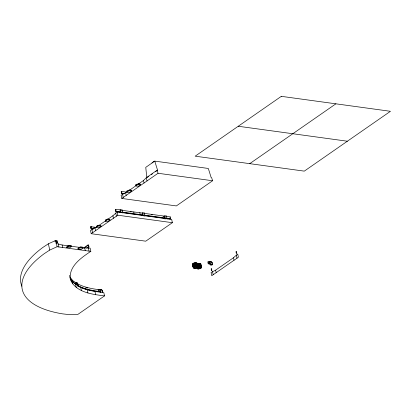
<?xml version="1.0" encoding="UTF-8"?>
<svg xmlns="http://www.w3.org/2000/svg" width="411" height="411" viewBox="0 0 411 411"><rect width="100%" height="100%" fill="white"/><g stroke="black" fill="none" stroke-linecap="round" stroke-linejoin="round"><path stroke-width="0.62" d="M151.972 162.967L153.724 161.441L154.885 161.6M138.466 183.994L143.501 180.496L146.316 177.701L157.1 170.211L157.598 170.277L154.742 161.112L145.766 167.349L146.809 177.768L146.316 177.701L147.015 180.938M107.651 219.402L112.897 215.754L117.135 211.968L171.675 219.448L172.379 222.69L145.741 241.185L91.201 233.705L90.497 230.468L96.631 227.052M233.469 257.764L237.707 253.977L238.406 257.219L211.773 275.714L211.069 272.478L215.626 270.155L233.469 257.764L234.008 260.271M126.66 192.127L121.548 191.423L121.178 191.685L121.569 193.489L124.019 193.822M121.569 193.489L121.939 193.227L124.476 193.576M126.994 191.043L129.383 189.974L131.51 190.267L131.648 190.91L129.408 192.466L127.282 192.173L126.994 191.043L127.282 192.173M135.913 184.847L138.302 183.779L140.428 184.071L140.567 184.714L138.327 186.27L136.2 185.978L135.913 184.847L136.2 185.978M127.03 191.937L121.101 195.21L121.8 198.446L176.345 205.926L212.595 180.753L211.639 177.691L211.172 177.624L208.315 168.464L154.742 161.112M147.323 177.408L148.864 176.34M151.433 174.557L152.46 173.843M155.543 171.706L156.57 170.991M55.973 243.548L57.53 242.469L57.139 240.666L55.747 241.242L56.004 242.444M127.133 191.685L129.522 190.617L131.648 190.91M136.051 185.495L138.44 184.421L140.567 184.714M129.773 190.031L136.18 185.582M56.137 243.045L57.53 242.469M121.8 198.446L158.055 173.272L212.595 180.753M92.804 228.999L90.965 228.742L90.574 226.939L90.949 226.682L98.804 227.725L101.044 226.168L100.906 225.526L98.779 225.233L97.51 225.526L96.39 226.302L96.677 227.432L96.39 226.302M122.766 212.97L122.113 209.949L115.753 209.456L115.383 209.713L115.774 211.516L120.844 212.215M90.965 228.742L91.34 228.485L93.872 228.835M115.774 211.516L116.143 211.259L120.428 211.845L120.038 210.042M68.308 245.655L66.628 246.826L66.767 247.468L69.608 247.859L71.283 246.687L70.995 245.562L69.577 245.367L68.308 245.655L68.447 246.302L66.767 247.468M105.314 220.106L107.697 219.037L109.829 219.33L109.968 219.972L107.728 221.529L105.601 221.236L105.314 220.106L105.601 221.236M96.528 226.944L98.917 225.875L101.044 226.168M105.452 220.748L107.841 219.68L109.968 219.972M98.727 225.598L106.074 220.491M122.113 209.949L121.661 210.268L142.263 213.093L142.715 212.775L144.338 212.996L144.991 216.016L143.372 215.796L142.715 212.775M91.201 233.705L117.839 215.21L172.379 222.69M79.611 247.206L77.931 248.372L78.069 249.015L80.905 249.405L82.585 248.239L82.298 247.109L80.88 246.913L79.611 247.206L79.749 247.848L78.069 249.015M87.322 247.9L88.94 246.775L88.55 244.971L88.093 244.91L85.139 246.96A78.861 30.686 -12.2 0 0 83.484 248.08M86.505 246.395L87.358 245.804M86.516 248.08L88.483 246.713L88.94 246.775L88.175 247.309M144.338 212.996L143.881 213.314L164.385 216.124L164.837 215.811L166.455 216.032L167.107 219.053M166.455 216.032L166.003 216.345L170.293 216.936L170.683 218.739L170.313 218.996L166.506 218.472M169.923 217.193L170.293 216.936M249.729 163.655L335.885 103.824M102.37 292.683L101.717 289.668L100.094 289.447L99.642 289.76L100.032 291.563L98.722 291.384A78.419 30.512 -12.2 0 1 78.172 285.722M77.602 285.948A78.861 30.686 -12.2 0 0 98.347 291.64L98.722 291.384L98.332 289.58A78.419 30.512 -12.2 0 1 77.782 283.919M101.717 289.668L101.26 289.981L98.332 289.58M102.062 290.402L102.431 290.14L102.822 291.944L102.452 292.206M70.055 277.137C75.984 289.426 91.787 291.096 103.813 292.653L104.517 295.894L77.879 314.394L69.551 314.662L62.595 313.865A118.64 46.166 -12.2 0 1 44.131 253.751L49.736 250.063L57.098 246.734L90.836 251.357L90.137 248.121L82.215 247.746M210.571 262.033L208.177 261.704L207.807 261.961L208.197 263.764L209.954 264.006M209.944 261.566L209.492 261.884L210.144 264.9L211.763 265.126L212.22 264.807L211.567 261.792L209.944 261.566L210.596 264.586L210.144 264.9M208.197 263.764L209.882 263.687M211.11 262.105L211.567 261.792M211.912 262.521L212.282 262.264L212.672 264.067L212.302 264.324M90.836 251.357C81.301 257.676 68.067 266.693 70.497 279.87C76.22 292.555 92.316 294.343 104.517 295.894M57.098 246.734L55.747 240.466L48.385 243.795L42.78 247.489A118.64 46.166 -12.2 0 0 21.875 286.231M54.75 241.118L55.747 240.466M193.848 263.482L193.684 263.574A1.392 0.539 -12.2 0 0 193.504 263.734M199.864 266.96L199.772 267.016A1.392 0.539 -12.2 0 1 199.114 267.242M196.766 266.467L196.987 266.349A2.302 0.894 -12.2 0 0 197.306 266.087M197.45 266.323L197.67 266.205A2.302 0.894 -12.2 0 1 200.809 265.866M200.676 267.001L200.455 267.119A2.204 0.858 -12.2 0 0 200.768 266.929M76.682 282.537L77.335 285.553L78.306 286.113L77.653 283.097L76.682 282.537L76.045 282.789L73.23 280.96L69.983 277.553M77.006 283.354L77.653 283.097M76.425 284.597L76.035 282.794L76.425 284.597L77.073 284.34M68.447 246.302L71.134 246.204L71.283 246.687M79.749 247.848L81.018 247.561L82.436 247.751L82.585 248.239M238.246 126.254L347.372 141.22M130.153 211.737L131.289 211.896M132.994 212.127L134.13 212.287M139.247 212.985L140.382 213.139M151.176 214.624L152.311 214.778M163.105 216.258L164.241 216.412M122.052 212.071L142.653 214.896L142.263 213.093M144.271 215.117L164.775 217.928M166.393 218.149L170.683 218.739M122.113 212.384L143.043 215.256M144.944 215.518L165.237 218.303M90.574 226.939L91.802 227.108M93.641 227.36L94.869 227.53M56.399 243.492L62.128 244.992L69.033 245.937M210.596 264.586L212.22 264.807M70.913 246.194L79.703 247.401M97.962 289.837L99.133 289.996M98.347 291.64L100.695 291.964M153.724 161.441L154.048 161.523M76.554 284.669L73.62 282.763L71.185 280.21M157.1 170.211L158.055 173.272M82.298 247.109L82.447 247.597M70.995 245.562L71.144 246.045M236.284 254.964L236.983 258.206M215.626 270.155L216.165 272.663M212.492 271.486L213.196 274.728M208.177 261.704L208.567 263.508M164.837 215.811L165.489 218.827M164.385 216.124L165.037 219.145M143.501 180.496L144.04 183.003M138.302 183.779L138.44 184.421M137.033 184.071L137.171 184.714M129.383 189.974L129.522 190.617M128.114 190.267L128.253 190.91M125.658 192.887L126.198 195.395M122.524 194.218L123.223 197.46M121.548 191.423L121.939 193.227M120.495 209.728L121.147 212.749M117.135 211.968L117.839 215.21M115.753 209.456L116.143 211.259M115.712 212.955L116.411 216.196M112.897 215.754L113.441 218.262M107.697 219.037L107.841 219.68M106.428 219.33L106.572 219.972M98.779 225.233L98.917 225.875M97.51 225.526L97.648 226.168M95.054 228.146L95.599 230.653M91.925 229.477L92.624 232.718M90.949 226.682L91.34 228.485M100.094 289.447L100.746 292.462M88.622 246.79L88.884 247.997M88.093 244.91L88.483 246.713M88.334 247.874L89.033 251.111M94.982 291.538L95.681 294.779M84.723 248.09L85.267 250.597M80.88 246.913L81.018 247.561M80.767 248.763L80.905 249.405M87.224 289.734L87.923 292.976M80.7 287.284L81.399 290.526M69.577 245.367L69.716 246.009M75.552 284.237L76.256 287.479M71.894 280.662L72.593 283.903M70.029 277.713L70.497 279.87M62.128 244.992L62.667 247.494M58.203 243.738L58.901 246.98M56.672 240.599L57.062 242.403M48.385 243.795L49.736 250.063M69.654 275.375L69.793 276.634M83.962 248.136A78.419 30.512 -12.2 0 1 85.601 247.021M87.569 287.952A78.861 30.686 -12.2 0 1 85.812 287.479M197.629 264.083A1.392 0.539 -12.2 0 1 197.943 263.954M197.09 263.97A2.487 0.971 -12.2 0 1 200.059 263.487A2.487 0.971 -12.2 0 1 200.686 264.55M197.162 263.857A2.302 0.894 -12.2 0 1 199.669 263.384A2.302 0.894 -12.2 0 1 200.671 264.134M198.282 264.818A2.204 0.858 -12.2 0 1 200.65 264.859M200.83 265.038A2.204 0.858 -12.2 0 1 200.871 265.259M197.29 264.89A2.487 0.971 -12.2 0 1 200.003 264.376A2.487 0.971 -12.2 0 1 201.077 265.187M197.347 265.146A2.487 0.971 -12.2 0 1 201.169 265.182M200.83 264.859A2.302 0.894 -12.2 0 1 200.922 265.311M197.414 265.033A2.302 0.894 -12.2 0 1 200.558 264.694M197.768 267.725A2.204 0.858 -12.2 0 1 197.028 267.52M197.999 266.169A2.204 0.858 -12.2 0 1 200.902 266.035M197.069 266.323A2.487 0.971 -12.2 0 1 200.255 265.552A2.487 0.971 -12.2 0 1 201.138 266.641M200.794 266.924A2.487 0.971 -12.2 0 1 200.321 267.181M197.352 267.664A2.487 0.971 -12.2 0 1 196.926 267.551M201.205 266.236A2.302 0.894 -12.2 0 1 201.174 266.482M197.984 267.725A2.302 0.894 -12.2 0 1 197.095 267.582M196.782 266.852A2.487 0.971 -12.2 0 1 200.568 265.835A2.487 0.971 -12.2 0 1 200.373 267.433M197.943 267.957A2.487 0.971 -12.2 0 1 196.977 267.802M197.121 265.213A2.302 0.894 -12.2 0 1 197.486 265.83M194.295 267.073A2.302 0.894 -12.2 0 1 193.406 266.929M193.042 266.313A2.302 0.894 -12.2 0 1 193.54 265.794L193.982 265.552A2.302 0.894 -12.2 0 1 196.725 265.105M194.254 267.304A2.487 0.971 -12.2 0 1 193.304 266.015A2.487 0.971 -12.2 0 1 197.033 265.213A2.487 0.971 -12.2 0 1 196.684 266.78M195.77 266.492A1.392 0.539 -12.2 0 1 194.727 266.672M197.054 264.92A2.302 0.894 -12.2 0 0 196.473 263.939A2.302 0.894 -12.2 0 0 193.725 264.381L193.288 264.622A2.302 0.894 -12.2 0 0 192.882 265.593M193.036 265.979A2.487 0.971 -12.2 0 1 194.531 264.181A2.487 0.971 -12.2 0 1 197.444 264.792M197.326 266.03A2.204 0.858 -12.2 0 1 196.71 266.518M194.079 267.068A2.204 0.858 -12.2 0 1 193.653 266.996M193.113 266.462A2.204 0.858 -12.2 0 1 194.573 265.424A2.204 0.858 -12.2 0 1 196.9 265.249M197.213 265.378A2.204 0.858 -12.2 0 1 197.398 265.563M192.944 266.718A2.487 0.971 -12.2 0 1 195.682 264.92A2.487 0.971 -12.2 0 1 197.105 266.271M194.198 267.052A2.487 0.971 -12.2 0 1 193.237 266.898M192.507 264.206A2.302 0.894 -12.2 0 1 193.036 263.446L193.473 263.204A2.302 0.894 -12.2 0 1 197.008 263.24M194.598 263.204A1.392 0.539 -12.2 0 1 194.953 263.143M192.492 264.627A2.487 0.971 -12.2 0 1 194.912 262.87A2.487 0.971 -12.2 0 1 196.997 263.898M192.903 265.506A2.204 0.858 -12.2 0 1 195.158 264.047A2.204 0.858 -12.2 0 1 197.075 264.854M192.98 265.722A2.487 0.971 -12.2 0 1 194.788 263.847A2.487 0.971 -12.2 0 1 197.193 264.812M281.324 96.338L195.168 156.175L304.294 171.135L390.45 111.304L281.324 96.338M211.516 268.691L211.146 268.948L211.537 270.751L211.906 270.495L211.516 268.691M236.325 251.465L235.955 251.722L236.346 253.525L236.715 253.268L236.325 251.465M194.711 266.996L194.46 267.145A1.392 0.539 -12.2 0 0 194.552 267.854A1.392 0.539 -12.2 0 0 196.345 267.587L196.602 267.438A1.392 0.539 -12.2 0 0 196.509 266.729A1.392 0.539 -12.2 0 0 194.711 266.996M198.4 267.648L198.148 267.797A1.392 0.539 -12.2 0 0 198.241 268.506A1.392 0.539 -12.2 0 0 200.034 268.239L200.291 268.09A1.392 0.539 -12.2 0 0 200.198 267.381A1.392 0.539 -12.2 0 0 198.4 267.648M198.02 268.892A2.204 0.858 -12.2 0 0 201.38 267.607A2.204 0.858 -12.2 0 0 198.256 267.335A2.204 0.858 -12.2 0 0 198.02 268.892M198.138 268.876A2.487 0.971 -12.2 0 0 201.616 267.268A2.487 0.971 -12.2 0 0 197.794 267.232A2.487 0.971 -12.2 0 0 198.138 268.876M194.331 268.239A2.204 0.858 -12.2 0 0 197.691 266.955A2.204 0.858 -12.2 0 0 194.567 266.682A2.204 0.858 -12.2 0 0 194.331 268.239M194.449 268.224A2.487 0.971 -12.2 0 0 197.927 266.616A2.487 0.971 -12.2 0 0 194.105 266.58A2.487 0.971 -12.2 0 0 194.449 268.224"/></g></svg>
